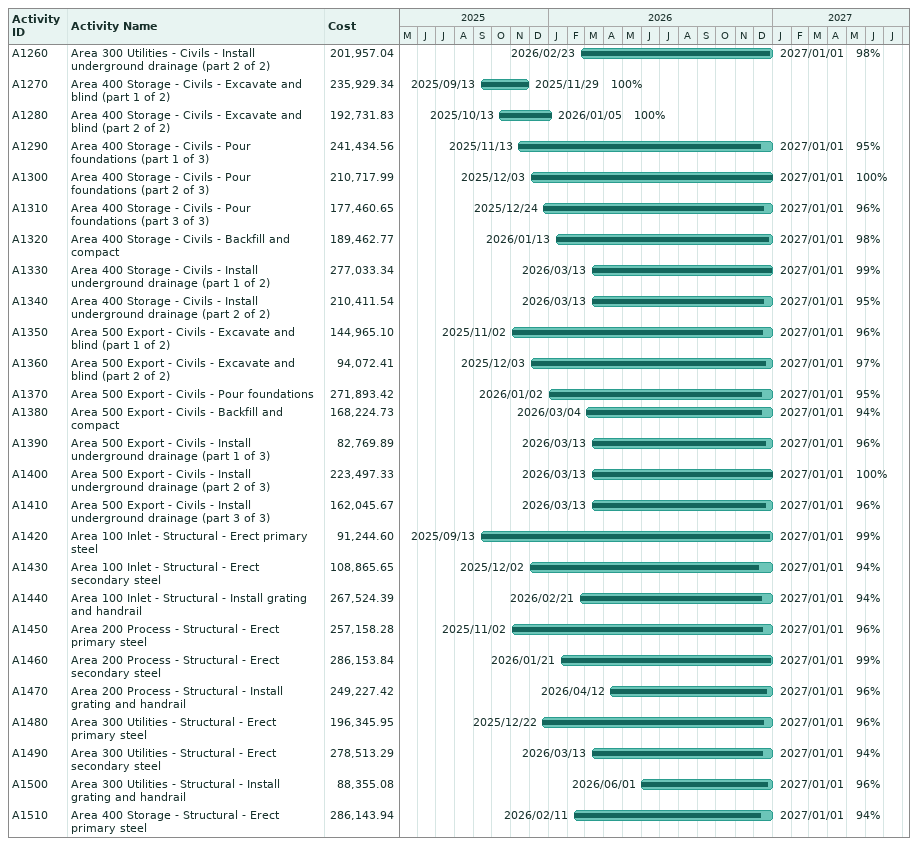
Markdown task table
| ID | Task | Start | Finish | % complete | Cost |
|---|---|---|---|---|---|
| A1260 | Area 300 Utilities - Civils - Install underground drainage (part 2 of 2) | 2026-02-23 | 2027-01-01 | 98 | 201957.04 |
| A1270 | Area 400 Storage - Civils - Excavate and blind (part 1 of 2) | 2025-09-13 | 2025-11-29 | 100 | 235929.34 |
| A1280 | Area 400 Storage - Civils - Excavate and blind (part 2 of 2) | 2025-10-13 | 2026-01-05 | 100 | 192731.83 |
| A1290 | Area 400 Storage - Civils - Pour foundations (part 1 of 3) | 2025-11-13 | 2027-01-01 | 95 | 241434.56 |
| A1300 | Area 400 Storage - Civils - Pour foundations (part 2 of 3) | 2025-12-03 | 2027-01-01 | 100 | 210717.99 |
| A1310 | Area 400 Storage - Civils - Pour foundations (part 3 of 3) | 2025-12-24 | 2027-01-01 | 96 | 177460.65 |
| A1320 | Area 400 Storage - Civils - Backfill and compact | 2026-01-13 | 2027-01-01 | 98 | 189462.77 |
| A1330 | Area 400 Storage - Civils - Install underground drainage (part 1 of 2) | 2026-03-13 | 2027-01-01 | 99 | 277033.34 |
| A1340 | Area 400 Storage - Civils - Install underground drainage (part 2 of 2) | 2026-03-13 | 2027-01-01 | 95 | 210411.54 |
| A1350 | Area 500 Export - Civils - Excavate and blind (part 1 of 2) | 2025-11-02 | 2027-01-01 | 96 | 144965.10 |
| A1360 | Area 500 Export - Civils - Excavate and blind (part 2 of 2) | 2025-12-03 | 2027-01-01 | 97 | 94072.41 |
| A1370 | Area 500 Export - Civils - Pour foundations | 2026-01-02 | 2027-01-01 | 95 | 271893.42 |
| A1380 | Area 500 Export - Civils - Backfill and compact | 2026-03-04 | 2027-01-01 | 94 | 168224.73 |
| A1390 | Area 500 Export - Civils - Install underground drainage (part 1 of 3) | 2026-03-13 | 2027-01-01 | 96 | 82769.89 |
| A1400 | Area 500 Export - Civils - Install underground drainage (part 2 of 3) | 2026-03-13 | 2027-01-01 | 100 | 223497.33 |
| A1410 | Area 500 Export - Civils - Install underground drainage (part 3 of 3) | 2026-03-13 | 2027-01-01 | 96 | 162045.67 |
| A1420 | Area 100 Inlet - Structural - Erect primary steel | 2025-09-13 | 2027-01-01 | 99 | 91244.60 |
| A1430 | Area 100 Inlet - Structural - Erect secondary steel | 2025-12-02 | 2027-01-01 | 94 | 108865.65 |
| A1440 | Area 100 Inlet - Structural - Install grating and handrail | 2026-02-21 | 2027-01-01 | 94 | 267524.39 |
| A1450 | Area 200 Process - Structural - Erect primary steel | 2025-11-02 | 2027-01-01 | 96 | 257158.28 |
| A1460 | Area 200 Process - Structural - Erect secondary steel | 2026-01-21 | 2027-01-01 | 99 | 286153.84 |
| A1470 | Area 200 Process - Structural - Install grating and handrail | 2026-04-12 | 2027-01-01 | 96 | 249227.42 |
| A1480 | Area 300 Utilities - Structural - Erect primary steel | 2025-12-22 | 2027-01-01 | 96 | 196345.95 |
| A1490 | Area 300 Utilities - Structural - Erect secondary steel | 2026-03-13 | 2027-01-01 | 94 | 278513.29 |
| A1500 | Area 300 Utilities - Structural - Install grating and handrail | 2026-06-01 | 2027-01-01 | 96 | 88355.08 |
| A1510 | Area 400 Storage - Structural - Erect primary steel | 2026-02-11 | 2027-01-01 | 94 | 286143.94 |
